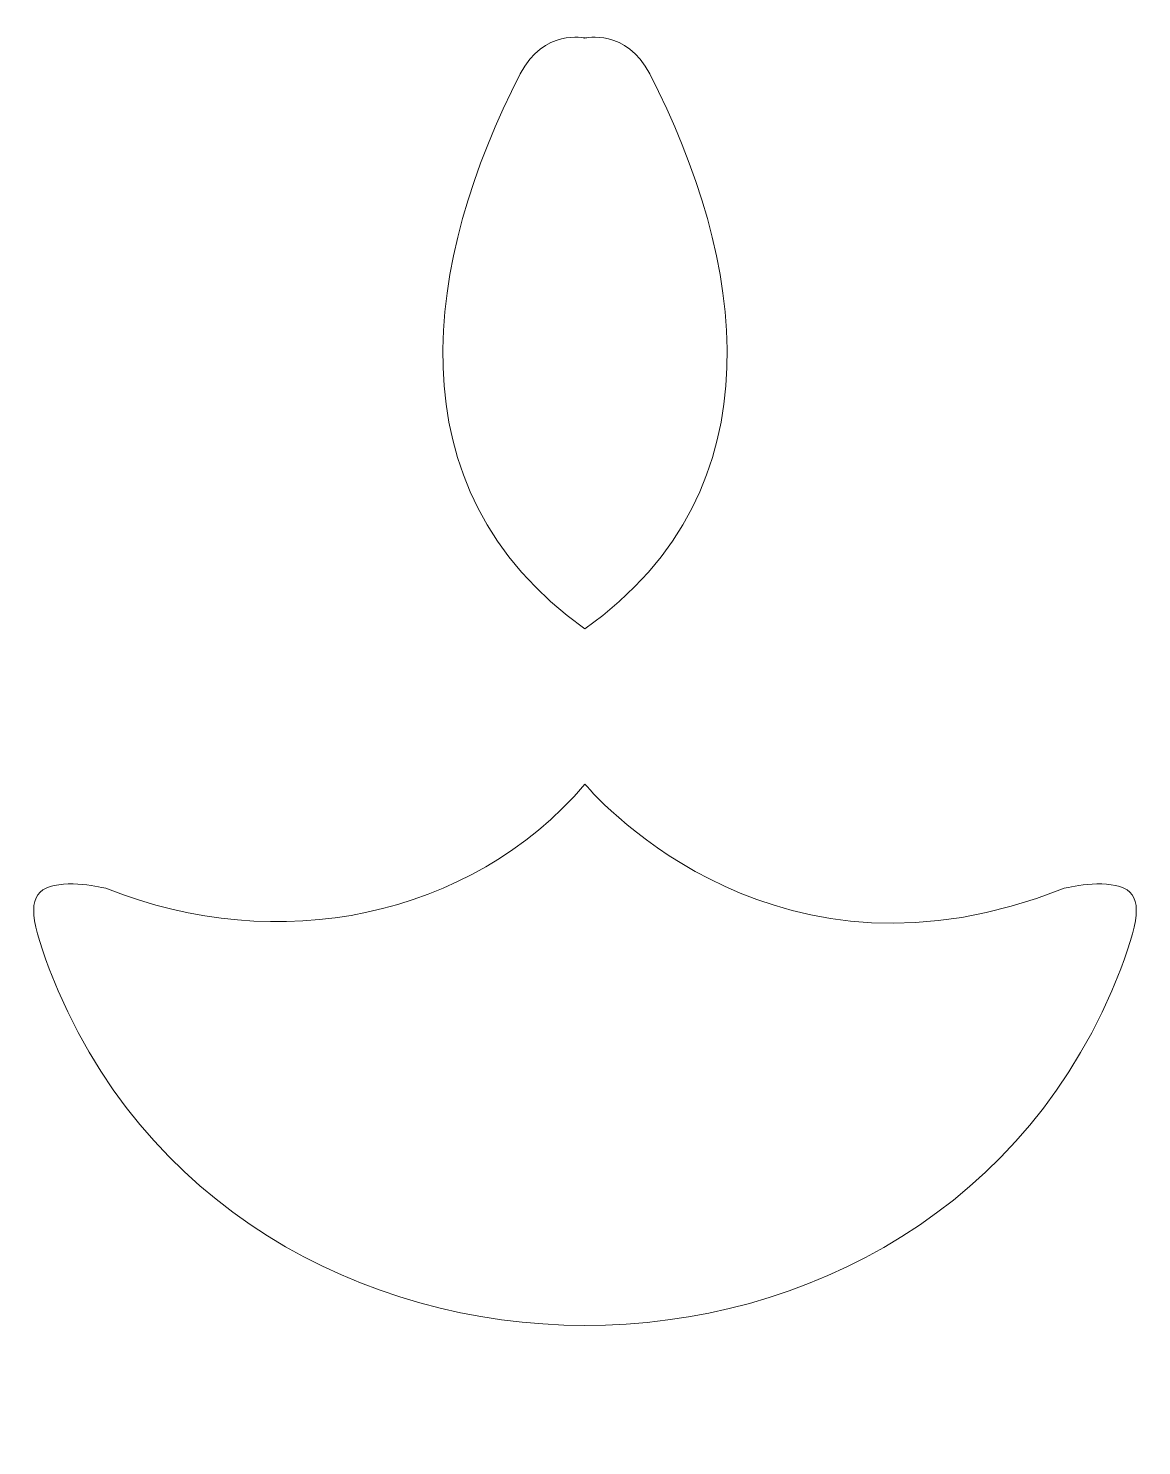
# Model space of a CAD drawing. Header units: millimetres. Extents: x -36.3 to 36.3, y -49.9 to 42.5.
import ezdxf

# ---------------------------------------------------------------- set-up
doc = ezdxf.new("R2010")
doc.units = ezdxf.units.MM
doc.header["$MEASUREMENT"] = 0
doc.layers.add('Layer 1', color=7, linetype='Continuous')

msp = doc.modelspace()

# ---------------------------------------------------------------- linework, layer by layer
at = {"layer": 'Layer 1', "color": 250, "lineweight": 20}
for points, knots in [([(-0.0466, 41.8645), (-0.0466, 41.8645), (2.6526, 42.4976), (4.1797, 39.5233), (10.3472, 27.5162), (12.8378, 12.5467), (-0.0466, 3.3408), (-12.9319, 12.5467), (-10.4397, 27.5162), (-4.273, 39.5233), (-2.7467, 42.4976), (-0.0466, 41.8645), (-0.0466, 41.8645)], [0, 0, 0, 0, 0.25, 0.25, 0.25, 0.5, 0.5, 0.5, 0.75, 0.75, 0.75, 1, 1, 1, 1]), ([(-31.1919, -13.5968), (-31.1919, -13.5968), (-33.5077, -12.9993), (-34.9257, -13.4641), (-36.3421, -13.9272), (-36.3437, -15.267), (-34.9826, -18.8222), (-23.1431, -49.7311), (22.9803, -49.9113), (34.8902, -18.8222), (36.2512, -15.267), (36.2489, -13.9272), (34.8317, -13.4641), (33.4145, -12.9993), (31.0978, -13.5968), (31.0978, -13.5968), (12.7248, -20.9429), (1.0607, -8.0838), (-0.0466, -6.7883), (-7.5294, -15.5397), (-20.1088, -18.0294), (-31.1919, -13.5968)], [0, 0, 0, 0, 0.1428571, 0.1428571, 0.1428571, 0.2857143, 0.2857143, 0.2857143, 0.4285714, 0.4285714, 0.4285714, 0.5714286, 0.5714286, 0.5714286, 0.7142857, 0.7142857, 0.7142857, 0.8571429, 0.8571429, 0.8571429, 1, 1, 1, 1])]:
    msp.add_open_spline(points, degree=3, knots=knots, dxfattribs=at)

doc.saveas('drawing.dxf')
